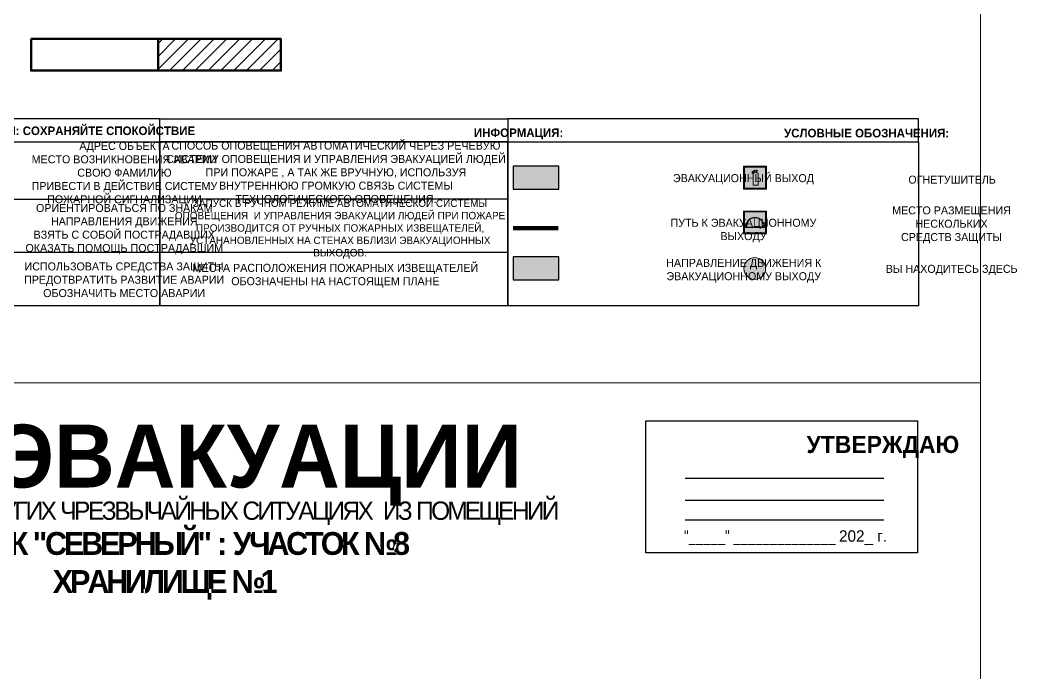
# Model space of a CAD drawing. Header units: millimetres. Extents: x 13114 to 67229, y 22859 to 38520.
# Drawn here: x 17982 to 18330.9, y 35847.8 to 36076.3 of the extents above; entities that cross this region are included whole.
import ezdxf

# ---------------------------------------------------------------- set-up
doc = ezdxf.new("R2010")
doc.units = ezdxf.units.MM
doc.layers.add('План_Штампы', color=7, linetype='Continuous')
doc.styles.add('обычный', font='arial.ttf')

# ---------------------------------------------------------------- blocks, each defined once
blk = doc.blocks.new('A$C1E1F2D43')
at = {"true_color": 0xffffff}
blk.add_hatch(color=7, dxfattribs=at).paths.add_polyline_path([(8, 0), (0, 0), (0, -8), (8, -8)])
h = blk.add_hatch(color=242)
h.paths.add_polyline_path([(0.32, -0.32), (0.32, -7.68), (7.68, -7.68), (7.68, -0.32)])
h.paths.add_polyline_path([(7.35, -5.71), (0.65, -5.71, -1)], flags=16)
at = {"color": 242, "lineweight": 5}
for p, q in [((0, 0), (8, 0)), ((0, -8), (0, 0)), ((0, 0), (8, 0)), ((8, -8), (8, 0)), ((0, -8), (8, -8))]:
    blk.add_line(p, q, dxfattribs=at)
at = {"color": 242}
blk.add_line((7.35, -5.71), (0.65, -5.71), dxfattribs=at)
at = {"color": 242, "lineweight": 5}
blk.add_lwpolyline([(0.32, -0.32), (7.68, -0.32), (7.68, -7.68), (0.32, -7.68)], close=True, dxfattribs=at)
at = {"color": 242}
blk.add_arc((4, -5.71), 3.35, 0, 180, dxfattribs=at)
blk = doc.blocks.new('A$C32E8229D')
at = {"true_color": 0xffffff}
blk.add_hatch(color=7, dxfattribs=at).paths.add_polyline_path([(0, 0), (0, -8), (16, -8), (16, 0)])
h = blk.add_hatch(color=126)
h.paths.add_polyline_path([(0.2, -0.2), (15.8, -0.2), (15.8, -7.8), (0.2, -7.8)])
h.paths.add_polyline_path([(13.49, -2.05), (12.08, -2.05), (11.37, -2.63, 0.162397), (11.29, -2.84), (11.29, -3.63), (10.35, -3.63), (10.35, -4.05), (11.68, -4.05), (11.68, -3.48), (12.26, -4.28), (11.29, -5.1), (11.29, -6.78), (11.85, -6.78), (11.85, -5.44), (12.8, -4.64), (12.8, -5.94), (14.46, -5.94), (14.46, -5.39), (13.45, -5.39), (13.45, -3.97), (12.46, -2.59), (13.15, -2.59), (13.69, -3.34), (14.18, -3)], flags=16)
h.paths.add_polyline_path([(10.74, -1.82, 1), (11.8, -1.82, 1)], flags=16)
h.paths.add_polyline_path([(9.39, -3.59), (5.99, -3.59), (6.56, -3.03), (5.91, -3.03), (5.1, -3.83), (5.91, -4.64), (6.56, -4.64), (5.99, -4.09), (9.39, -4.09)], flags=16)
h.paths.add_polyline_path([(4.29, -1.08), (1.72, -1.08), (1.72, -6.6), (4.29, -6.6)], flags=16)
at = {"color": 126}
blk.add_lwpolyline([(16, -8), (0, -8), (0, 0), (16, 0)], close=True, dxfattribs=at)
blk = doc.blocks.new('A$C7B8C2D5B')
at = {"lineweight": 0}
h = blk.add_hatch(color=5, dxfattribs=at)
h.dxf.hatch_style = 1
h.paths.add_polyline_path([(1.4, -3.02, 1), (-2.11, -3.02, 1)])
at = {"color": 5, "lineweight": 0}
blk.add_circle((-0.36, -3.02), 1.75, dxfattribs=at)
blk = doc.blocks.new('A$C7B4425F7')
at = {"true_color": 0xffffff}
blk.add_hatch(color=7, dxfattribs=at).paths.add_polyline_path([(0, 0), (-16, 0), (-16, -8), (0, -8)])
h = blk.add_hatch(color=126)
h.paths.add_polyline_path([(-0.2, -0.2), (-15.8, -0.2), (-15.8, -7.8), (-0.2, -7.8)])
h.paths.add_polyline_path([(-11.76, -2.03), (-11.76, -3.66), (-11.17, -3.66, -0.568275), (-11.17, -6.18), (-12.58, -6.18), (-12.58, -2.03)], flags=16)
h.paths.add_polyline_path([(-13.33, -4.12, -0.495768), (-13.59, -6.18), (-15.03, -6.18), (-15.03, -2.03), (-13.59, -2.03, -0.487973)], flags=16)
h.paths.add_polyline_path([(-10.25, -2.03), (-9.48, -2.03), (-9.48, -6.18), (-10.25, -6.18)], flags=16)
h.paths.add_polyline_path([(-13.84, -3.69), (-14.24, -3.69), (-14.24, -3.03), (-13.9, -3.03, -0.692621)], flags=0)
h.paths.add_polyline_path([(-9.15, -2.03), (-8.4, -2.03), (-8.04, -3.07), (-7.68, -2.03), (-6.93, -2.03), (-7.64, -4.1), (-6.93, -6.18), (-7.68, -6.18), (-8.04, -5.14), (-8.4, -6.18), (-9.15, -6.18), (-8.44, -4.1)], flags=16)
h.paths.add_polyline_path([(-11.76, -4.46), (-11.42, -4.46, -0.692621), (-11.36, -5.12), (-11.76, -5.12)], flags=0)
h.paths.add_polyline_path([(-13.9, -5.2), (-14.24, -5.2), (-14.24, -4.55), (-13.84, -4.55, -0.708038)], flags=0)
edge = h.paths.add_edge_path(flags=16)
edge.add_ellipse((-5.51, -4.08), major_axis=(0, 2.05), ratio=0.586184, start_angle=0, end_angle=360)
edge = h.paths.add_edge_path(flags=0)
edge.add_ellipse((-5.51, -4.08), major_axis=(0, 1.14), ratio=0.454828, start_angle=0, end_angle=360)
h.paths.add_polyline_path([(-4.13, -4.96, 0.377264), (-3.48, -4.52, 0.0555), (-3.16, -2.03), (-1.66, -2.03), (-1.66, -4.96), (-0.96, -4.96), (-0.96, -7.01), (-1.75, -7.01), (-1.75, -6.18), (-3.3, -6.18), (-3.3, -7.02), (-4.13, -7.02)], flags=16)
h.paths.add_polyline_path([(-2.73, -2.91), (-2.28, -2.91), (-2.28, -4.96), (-3.05, -4.96, 0.079136)], flags=0)
at = {"color": 126}
blk.add_lwpolyline([(-16, -8), (0, -8), (0, 0), (-16, 0)], close=True, dxfattribs=at)
blk = doc.blocks.new('A$C3AD82952')
at = {"true_color": 0xf5f5ff}
h = blk.add_hatch(color=7, dxfattribs=at)
h.dxf.hatch_style = 1
h.paths.add_polyline_path([(8.21, 8.73, 0.414214), (7.89, 9.05), (7.22, 9.05), (7.22, 9.92), (7.59, 9.92, 1), (7.57, 10.36), (7.22, 10.36), (7.22, 10.6), (6.43, 10.6), (6.43, 10.36), (6.01, 10.36), (4.74, 9.59), (4.74, 8.69), (4.98, 8.73), (4.98, 9.26), (6.12, 9.91), (6.43, 9.91), (6.43, 9.05), (5.76, 9.05, 0.414214), (5.44, 8.73), (5.44, 2.2), (8.21, 2.2)], flags=0)
h.paths.add_polyline_path([(12.8, 12.8), (0, 12.8), (0, 0), (12.8, 0)])
h.paths.add_polyline_path([(0.51, 12.29), (12.29, 12.29), (12.29, 0.51), (0.51, 0.51)], flags=16)
h.paths.add_polyline_path([(4.74, 9.59), (6.01, 10.36), (6.43, 10.36), (6.43, 10.6), (7.22, 10.6), (7.22, 10.36), (7.59, 10.36, -0.94586), (7.59, 9.92), (7.22, 9.92), (7.22, 9.05), (7.89, 9.05, -0.414214), (8.21, 8.73), (8.21, 2.2), (5.44, 2.2), (5.44, 8.73, -0.414214), (5.76, 9.05), (6.43, 9.05), (6.43, 9.91), (6.12, 9.91), (4.98, 9.26), (4.98, 8.73), (4.74, 8.69)], flags=0)
h = blk.add_hatch(color=242)
h.dxf.hatch_style = 1
h.paths.add_polyline_path([(12.29, 12.29), (0.51, 12.29), (0.51, 0.51), (12.29, 0.51)])
h.paths.add_polyline_path([(4.74, 8.69), (4.74, 9.59), (6.01, 10.36), (6.43, 10.36), (6.43, 10.6), (7.22, 10.6), (7.22, 10.36), (7.59, 10.36, -0.94586), (7.59, 9.92), (7.22, 9.92), (7.22, 9.05), (7.89, 9.05, -0.414214), (8.21, 8.73), (8.21, 2.2), (5.44, 2.2), (5.44, 8.73, -0.414214), (5.76, 9.05), (6.43, 9.05), (6.43, 9.91), (6.12, 9.91), (4.98, 9.26), (4.98, 8.73)], flags=16)
h = blk.add_hatch(color=7, dxfattribs=at)
h.dxf.hatch_style = 1
h.paths.add_polyline_path([(8.21, 8.73, 0.414214), (7.89, 9.05), (7.22, 9.05), (7.22, 9.92), (7.59, 9.92, 1), (7.57, 10.36), (7.22, 10.36), (7.22, 10.6), (6.43, 10.6), (6.43, 10.36), (6.01, 10.36), (4.74, 9.59), (4.74, 8.69), (4.98, 8.73), (4.98, 9.26), (6.12, 9.91), (6.43, 9.91), (6.43, 9.05), (5.76, 9.05, 0.414214), (5.44, 8.73), (5.44, 2.2), (8.21, 2.2)])
at = {"color": 242, "lineweight": 5}
for p, q in [((0, 0), (0, 12.8)), ((0, 12.8), (12.8, 12.8)), ((12.8, 0), (12.8, 12.8)), ((6.01, 10.36), (4.74, 9.59)), ((4.74, 9.59), (4.74, 8.69)), ((4.74, 8.69), (4.98, 8.73)), ((4.98, 9.26), (6.12, 9.91)), ((4.98, 8.73), (4.98, 9.26)), ((5.44, 2.2), (5.44, 8.73)), ((5.76, 9.05), (6.43, 9.05)), ((6.01, 10.36), (6.43, 10.36)), ((6.12, 9.91), (6.43, 9.91)), ((7.22, 10.6), (6.43, 10.6)), ((6.43, 10.6), (6.43, 10.36)), ((6.43, 9.91), (6.43, 9.05)), ((7.22, 10.36), (7.22, 10.6)), ((7.59, 10.36), (7.22, 10.36)), ((7.22, 9.05), (7.22, 9.92)), ((7.59, 9.92), (7.22, 9.92)), ((7.89, 9.05), (7.22, 9.05)), ((8.21, 2.2), (8.21, 8.73)), ((0, 0), (12.8, 0)), ((5.44, 2.2), (8.21, 2.2))]:
    blk.add_line(p, q, dxfattribs=at)
blk.add_lwpolyline([(0.51, 12.29), (12.29, 12.29), (12.29, 0.51), (0.51, 0.51)], close=True, dxfattribs=at)
for centre, radius, start, end in [((5.76, 8.73), 0.32, 90, 180), ((7.58, 10.14), 0.223, 273.1875, 86.8125), ((7.89, 8.73), 0.32, 0, 90)]:
    blk.add_arc(centre, radius, start, end, dxfattribs=at)

msp = doc.modelspace()

# ---------------------------------------------------------------- hatches: boundary and pattern name
h = msp.add_hatch()
h.set_pattern_fill('ANSI31', color=256)
h.set_pattern_definition([(45, (-11891.1225, 24502.1856), (-2.24506403, 2.24506403), [])])
h.paths.add_polyline_path([(18030.36, 36069.65), (18030.36, 36058.57), (18073.33, 36058.57), (18073.33, 36069.65)])

# ---------------------------------------------------------------- linework, layer by layer
at = {"color": 5, "lineweight": 0}
for points in [[(17718.06, 35949.27), (18318.06, 35949.27), (18318.06, 36344.27), (17718.06, 36344.27)], [(17718.06, 35554.27), (18318.06, 35554.27), (18318.06, 35949.27), (17718.06, 35949.27)]]:
    msp.add_lwpolyline(points, close=True, dxfattribs=at)
at = {"lineweight": 100}
msp.add_lwpolyline([(17985.89, 36069.65), (18073.33, 36069.65), (18073.33, 36058.57), (17985.89, 36058.57)], close=True, dxfattribs=at)
msp.add_lwpolyline([(18030.36, 36058.57), (18030.36, 36069.65)], dxfattribs=at)
for points in [[(17887.19, 36033.61), (18030.95, 36033.61), (18030.95, 36041.66), (17887.19, 36041.66)], [(18030.95, 36041.66), (18152.67, 36041.66), (18152.67, 35976.21), (18030.95, 35976.21)], [(18030.95, 36041.66), (18152.67, 36041.66), (18152.67, 36033.61), (18030.95, 36033.61)], [(18152.67, 36033.61), (18296.44, 36033.61), (18296.44, 36041.66), (18152.67, 36041.66)], [(17887.19, 36033.61), (18030.95, 36033.61), (18030.95, 35976.21), (17887.19, 35976.21)], [(18030.95, 36033.61), (18152.67, 36033.61), (18152.67, 36013.62), (18030.95, 36013.62)], [(18152.67, 36033.61), (18296.44, 36033.61), (18296.44, 35976.21), (18152.67, 35976.21)], [(18152.67, 36013.62), (18030.95, 36013.62), (18030.95, 35995.04), (18152.67, 35995.04)], [(18201, 35936.01), (18296, 35936.01), (18296, 35889.81), (18201, 35889.81)]]:
    msp.add_lwpolyline(points, close=True)
for points in [[(17945.6, 36013.62), (17887.19, 36013.62), (18030.95, 36013.62)], [(17945.6, 35995.04), (17887.19, 35995.04), (18030.95, 35995.04)], [(18214.75, 35915.97), (18284.28, 35915.97)], [(18214.75, 35908.21), (18284.28, 35908.21)], [(18214.75, 35901.42), (18284.28, 35901.42)]]:
    msp.add_lwpolyline(points)
at = {"color": 126, "lineweight": 80, "true_color": 0x008754, "const_width": 1.5}
msp.add_lwpolyline([(18170.33, 36003.42), (18154.53, 36003.42)], dxfattribs=at)

# ---------------------------------------------------------------- block references
for name, p, xscale, yscale, zscale in [('A$C3AD82952', (18235.19, 36017.13), 0.625, 0.625, 0.625), ('A$C7B8C2D5B', (18239.9, 35995.89), 2.177419353276491, 2.177419353276491, 2.177419353276491)]:
    msp.add_blockref(name, p, dxfattribs=dict(xscale=xscale, yscale=yscale, zscale=zscale))
at = {"color": 1}
msp.add_blockref('A$C1E1F2D43', (18235.19, 36009.42), dxfattribs=at)
at = {"layer": 'План_Штампы'}
msp.add_blockref('A$C7B4425F7', (18170.53, 36025.13), dxfattribs=at)
at = {"layer": 'План_Штампы', "color": 126, "true_color": 0x008754, "xscale": -1}
msp.add_blockref('A$C32E8229D', (18170.53, 35993.37), dxfattribs=at)

# ---------------------------------------------------------------- texts
at = {"lineweight": 0, "style": 'обычный'}
for s, insert, char_height, width, attachment_point in [('{\\fProxima Nova Rg|b1|i0|c204|p2;ДЕЙСТВИЯ ПРИ АВАРИИ: СОХРАНЯЙТЕ СПОКОЙСТВИЕ\\H1.6644x; }', (17986.8, 36037.07), 3, 175.1736, 5), ('{\\fProxima Nova Rg|b1|i0|c204|p2;ИНФОРМАЦИЯ:\\H1.1997x; }', (18156.47, 36036.39), 3, 175.1736, 5), ('{\\fProxima Nova Rg|b1|i0|c204|p2;УСЛОВНЫЕ ОБОЗНАЧЕНИЯ:\\H1.1997x; }', (18278.26, 36036.67), 3, 175.1736, 5), ('\\pi-8.4,l8.4,t8.4;{\\fProxima Nova Rg|b0|i0|c204|p2;АДРЕС ОБЪЕКТА\\PМЕСТО ВОЗНИКНОВЕНИЯ АВАРИИ\\PСВОЮ ФАМИЛИЮ\\PПРИВЕСТИ В ДЕЙСТВИЕ СИСТЕМУ \\PПОЖАРНОЙ СИГНАЛИЗАЦИИ}', (18018.58, 36022.45), 2.8, 126.6484, 5), ('{\\fProxima Nova Rg|b0|i0|c204|p2;СПОСОБ ОПОВЕЩЕНИЯ АВТОМАТИЧЕСКИЙ ЧЕРЕЗ РЕЧЕВУЮ СИСТЕМУ ОПОВЕЩЕНИЯ И УПРАВЛЕНИЯ ЭВАКУАЦИЕЙ ЛЮДЕЙ ПРИ ПОЖАРЕ , А ТАК ЖЕ ВРУЧНУЮ, ИСПОЛЬЗУЯ ВНУТРЕННЮЮ ГРОМКУЮ СВЯЗЬ СИСТЕМЫ ТЕХНОЛОГИЧЕСКОГО ОПОВЕЩЕНИЯ.}', (18092.58, 36022.57), 2.8, 118.5618, 5), ('\\pi-8.4,l8.4,t8.4;{\\fProxima Nova Rg|b0|i0|c204|p2;ЭВАКУАЦИОННЫЙ ВЫХОД\\H1.6404x; }', (18235.16, 36020.53), 2.8, 126.6484, 5), ('\\pi-8.4,l8.4,t8.4;{\\fProxima Nova Rg|b0|i0|c204|p2;ОГНЕТУШИТЕЛЬ\\H1.1997x; }', (18308.16, 36020.39), 2.8, 126.6484, 5), ('\\pi-8.4,l8.4,t8.4;{\\fProxima Nova Rg|b0|i0|c204|p2;ОРИЕНТИРОВАТЬСЯ ПО ЗНАКАМ \\PНАПРАВЛЕНИЯ ДВИЖЕНИЯ\\PВЗЯТЬ С СОБОЙ ПОСТРАДАВШИХ\\PОКАЗАТЬ ПОМОЩЬ ПОСТРАДАВШИМ}', (18018.51, 36003.08), 2.8, 126.6484, 5), ('{\\fProxima Nova Rg|b0|i0|c204|p2;\\P\\pt7.8;ЗАПУСК В РУЧНОМ РЕЖИМЕ АВТОМАТИЧЕСКОЙ СИСТЕМЫ ОПОВЕЩЕНИЯ  И УПРАВЛЕНИЯ ЭВАКУАЦИИ ЛЮДЕЙ ПРИ ПОЖАРЕ ПРОИЗВОДИТСЯ ОТ РУЧНЫХ ПОЖАРНЫХ ИЗВЕЩАТЕЛЕЙ, УСТАНАНОВЛЕННЫХ НА СТЕНАХ ВБЛИЗИ ЭВАКУАЦИОННЫХ ВЫХОДОВ. }', (18094.02, 36005.29), 2.6, 121.7868, 5), ('\\pi-8.4,l8.4,t8.4;{\\fProxima Nova Rg|b0|i0|c204|p2;МЕСТО РАЗМЕЩЕНИЯ \\PНЕСКОЛЬКИХ \\PСРЕДСТВ ЗАЩИТЫ}', (18307.96, 36004.58), 2.8, 126.6484, 5), ('\\pi-8.4,l8.4,t8.4;{\\fProxima Nova Rg|b0|i0|c204|p2;ПУТЬ К ЭВАКУАЦИОННОМУ \\PВЫХОДУ }', (18235.17, 36002.58), 2.8, 126.6484, 5), ('\\pi-8.4,l8.4,t8.4;{\\fProxima Nova Rg|b0|i0|c204|p2;ИСПОЛЬЗОВАТЬ СРЕДСТВА ЗАЩИТЫ \\PПРЕДОТВРАТИТЬ РАЗВИТИЕ АВАРИИ\\PОБОЗНАЧИТЬ МЕСТО АВАРИИ}', (18018.46, 35985.36), 2.8, 126.6484, 5), ('\\pt8.4;{\\fProxima Nova Rg|b0|i0|c204|p2;\\PМЕСТА РАСПОЛОЖЕНИЯ ПОЖАРНЫХ ИЗВЕЩАТЕЛЕЙ ОБОЗНАЧЕНЫ НА НАСТОЯЩЕМ ПЛАНЕ}', (18092.38, 35989.14), 2.8, 118.5618, 5), ('\\pi-8.4,l8.4,t8.4;{\\fProxima Nova Rg|b0|i0|c204|p2;НАПРАВЛЕНИЕ ДВИЖЕНИЯ К \\PЭВАКУАЦИОННОМУ ВЫХОДУ}', (18235.26, 35988.55), 2.8, 126.6484, 5), ('\\pi-8.4,l8.4,t8.4;{\\fProxima Nova Rg|b0|i0|c204|p2;ВЫ НАХОДИТЕСЬ ЗДЕСЬ\\H1.1997x; }', (18308.02, 35988.79), 2.8, 126.6484, 5), ('{\\fProxima Nova Rg|b1|i0|c204|p2;ПЛАН ЭВАКУАЦИИ}', (17880.56, 35934.68), 22, 493.8901, 1), ('\\pi-18,l18,t18;{\\fProxima Nova Rg|b1|i0|c204|p2;УТВЕРЖДАЮ\\H1.1997x; }', (18283.94, 35926.89), 6, 126.6484, 5), ('{\\fArial Narrow|b0|i0|c204|p34;"_____" ______________ \\fProxima Nova Rg|b0|i0|c204|p2;202_ г. }', (18249.9, 35895.13), 4, 78.6503, 5)]:
    msp.add_mtext(s, dxfattribs=dict(at, insert=insert, char_height=char_height, width=width, attachment_point=attachment_point))
at = {"color": 0, "lineweight": 0, "insert": (18032.36, 35901.28), "char_height": 8, "width": 449.2158, "attachment_point": 5, "style": 'обычный'}
msp.add_mtext('{\\fArial Black|b1|i0|c204|p34;\\H2x;\\T0.85;  \\fArial Narrow|b0|i0|c204|p34;\\H0.8x;\\W0.9;\\P\\fProxima Nova Rg|b0|i0|c204|p2;\\H0.5x;\\W1;\\C256;ПРИ ПОЖАРЕ  ИЛИ ДРУГИХ ЧРЕЗВЫЧАЙНЫХ СИТУАЦИЯХ  ИЗ ПОМЕЩЕНИЙ \\fProxima Nova Rg|b1|i0|c204|p2;\\H1.25x;\\PРУДНИК "СЕВЕРНЫЙ" : УЧАСТОК №8\\PХРАНИЛИЩЕ №1}', dxfattribs=at)

doc.saveas('drawing.dxf')
